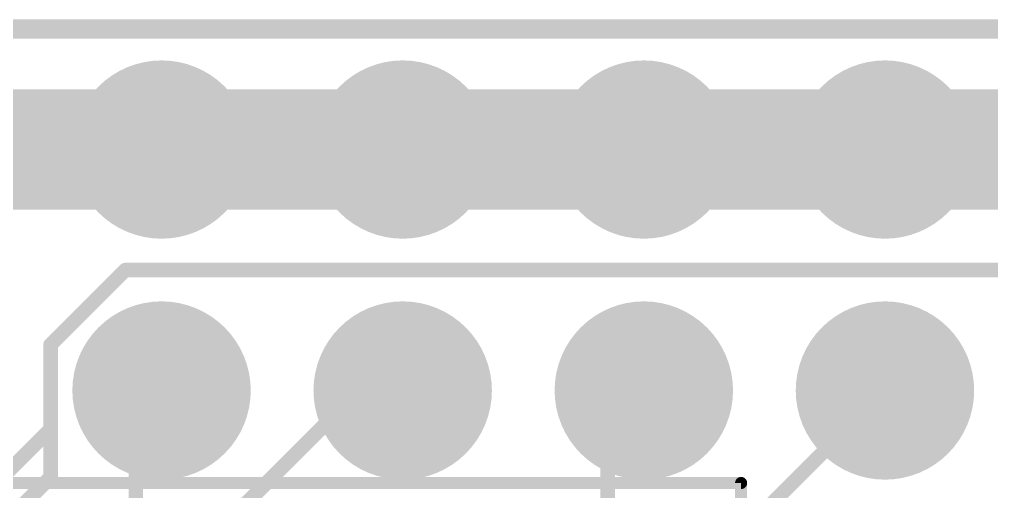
# Model space of a CAD drawing. Extents: x -6.3 to 43.3, y -21.6 to 50.8.
# Drawn here: x 4.85 to 15.09, y 15.44 to 20.42 of the extents above; entities that cross this region are included whole.
import ezdxf

# ---------------------------------------------------------------- set-up
doc = ezdxf.new("R2010")
doc.units = 0
for name, color, linetype in [('1', 12, 'CONTINUOUS'), ('15', 30, 'CONTINUOUS'), ('16', 132, 'CONTINUOUS'), ('17', 110, 'CONTINUOUS'), ('2', 41, 'CONTINUOUS'), ('20', 31, 'CONTINUOUS'), ('21', 41, 'CONTINUOUS'), ('22', 40, 'CONTINUOUS')]:
    doc.layers.add(name, color=color, linetype=linetype)

# ---------------------------------------------------------------- blocks, each defined once
blk = doc.blocks.new('ROUNDP')
at = {"const_width": 0.5}
blk.add_lwpolyline([(0, -0.25, 1), (0, 0.25, 1), (0, -0.25)], format="xyb", dxfattribs=at)

msp = doc.modelspace()

# ---------------------------------------------------------------- linework, layer by layer
at = {"layer": '1', "const_width": 0.1524}
for points in [[(0, 20.32), (43.18, 20.32)], [(5.8674, 17.6784), (5.969, 17.78)], [(5.969, 17.78), (27.305, 17.78)], [(5.1816, 16.994), (5.866, 17.6784)], [(5.866, 17.6784), (5.8674, 17.6784)], [(5.1816, 16.1036), (5.1816, 16.994)], [(12.7, 15.24), (13.97, 16.51)], [(2.794, 13.716), (5.1816, 16.1036)]]:
    msp.add_lwpolyline(points, dxfattribs=at)
at = {"layer": '1', "const_width": 0.0762}
for points in [[(5.969, 17.8181, 1), (5.969, 17.7419)], [(5.9959, 17.7531, 1), (5.9421, 17.8069)], [(5.866, 17.7165, 1), (5.866, 17.6403)], [(5.8405, 17.7053, 1), (5.8943, 17.6515)], [(5.893, 17.6515, 1), (5.8391, 17.7053)], [(5.8674, 17.6403, 1), (5.8674, 17.7165)], [(5.2197, 16.994, 1), (5.1435, 16.994)], [(5.1547, 17.0209, 1), (5.2085, 16.967)], [(13.9969, 16.4831, 1), (13.9431, 16.5369)], [(5.2085, 16.0767, 1), (5.1547, 16.1305)], [(5.1435, 16.1036, 1), (5.2197, 16.1036)]]:
    msp.add_lwpolyline(points, format="xyb", dxfattribs=at)
at = {"layer": '15', "const_width": 0.1524}
msp.add_lwpolyline([(43.18, 20.32), (0, 20.32)], dxfattribs=at)
at = {"layer": '16', "const_width": 0.1524}
for points in [[(0, 20.32), (43.18, 20.32)], [(5.1816, 16.994), (5.9676, 17.78)], [(5.9676, 17.78), (19.4324, 17.78)], [(5.1816, 15.5956), (5.1816, 16.994)], [(6.08, 16.24), (6.35, 16.51)], [(6.58, 14.66), (8.43, 16.51)], [(8.43, 16.51), (8.89, 16.51)], [(11.049, 16.129), (11.43, 16.51)], [(6.08, 13.86), (6.08, 16.24)], [(11.049, 13.937), (11.049, 16.129)], [(4.58, 14.994), (5.1816, 15.5956)]]:
    msp.add_lwpolyline(points, dxfattribs=at)
at = {"layer": '16', "const_width": 0.0762}
for points in [[(5.9676, 17.8181, 1), (5.9676, 17.7419)], [(5.9946, 17.7531, 1), (5.9407, 17.8069)], [(5.2197, 16.994, 1), (5.1435, 16.994)], [(5.1547, 17.0209, 1), (5.2085, 16.967)], [(6.3769, 16.4831, 1), (6.3231, 16.5369)], [(8.43, 16.5481, 1), (8.43, 16.4719)], [(8.4569, 16.4831, 1), (8.4031, 16.5369)], [(8.89, 16.4719, 1), (8.89, 16.5481)], [(11.4569, 16.4831, 1), (11.4031, 16.5369)], [(6.1181, 16.24, 1), (6.0419, 16.24)], [(6.0531, 16.2669, 1), (6.1069, 16.2131)], [(11.0871, 16.129, 1), (11.0109, 16.129)], [(11.0221, 16.1559, 1), (11.0759, 16.1021)], [(5.2085, 15.5687, 1), (5.1547, 15.6225)], [(5.1435, 15.5956, 1), (5.2197, 15.5956)]]:
    msp.add_lwpolyline(points, format="xyb", dxfattribs=at)
at = {"layer": '2', "const_width": 0.1524}
msp.add_lwpolyline([(43.18, 20.32), (0, 20.32)], dxfattribs=at)
at = {"layer": '20', "const_width": 0.2032}
msp.add_lwpolyline([(1.1636, 20.32), (42.0164, 20.32)], dxfattribs=at)
at = {"layer": '21', "const_width": 1.27}
msp.add_lwpolyline([(26.67, 19.05), (0.762, 19.05)], dxfattribs=at)
at = {"layer": '22'}
for points, const_width in [([(26.67, 19.05), (0.762, 19.05)], 1.27), ([(-3.295, 15.535), (12.455, 15.535)], 0.127), ([(12.455, 15.535), (12.455, 4.785)], 0.127)]:
    msp.add_lwpolyline(points, dxfattribs=dict(at, const_width=const_width))
at = {"layer": '22', "const_width": 0.0635}
for points in [[(12.4868, 15.535, 1), (12.4232, 15.535)], [(12.455, 15.5032, 1), (12.455, 15.5668)]]:
    msp.add_lwpolyline(points, format="xyb", dxfattribs=at)

# ---------------------------------------------------------------- block references
at = {"layer": '17'}
for p, xscale, yscale, rotation in [((6.35, 19.05), 1.8796, 1.8796, 90), ((6.35, 19.05), 1.8796, 1.8796, 90), ((8.89, 19.05), 1.8796, 1.8796, 90), ((8.89, 19.05), 1.8796, 1.8796, 90), ((11.43, 19.05), 1.8796, 1.8796, 90), ((11.43, 19.05), 1.8796, 1.8796, 90), ((13.97, 19.05), 1.8796, 1.8796, 90), ((13.97, 19.05), 1.8796, 1.8796, 90), ((6.35, 19.05), 1.524, 1.524, 90), ((6.35, 19.05), 1.524, 1.524, 90), ((8.89, 19.05), 1.524, 1.524, 90), ((8.89, 19.05), 1.524, 1.524, 90), ((11.43, 19.05), 1.524, 1.524, 90), ((11.43, 19.05), 1.524, 1.524, 90), ((13.97, 19.05), 1.524, 1.524, 90), ((13.97, 19.05), 1.524, 1.524, 90), ((6.35, 16.51), 1.8796, 1.8796, 270), ((6.35, 16.51), 1.8796, 1.8796, 270), ((8.89, 16.51), 1.8796, 1.8796, 270), ((8.89, 16.51), 1.8796, 1.8796, 270), ((11.43, 16.51), 1.8796, 1.8796, 270), ((11.43, 16.51), 1.8796, 1.8796, 270), ((13.97, 16.51), 1.8796, 1.8796, 270), ((13.97, 16.51), 1.8796, 1.8796, 270), ((6.35, 16.51), 1.524, 1.524, 270), ((6.35, 16.51), 1.524, 1.524, 270), ((8.89, 16.51), 1.524, 1.524, 270), ((8.89, 16.51), 1.524, 1.524, 270), ((11.43, 16.51), 1.524, 1.524, 270), ((11.43, 16.51), 1.524, 1.524, 270), ((13.97, 16.51), 1.524, 1.524, 270), ((13.97, 16.51), 1.524, 1.524, 270)]:
    msp.add_blockref('ROUNDP', p, dxfattribs=dict(at, xscale=xscale, yscale=yscale, rotation=rotation))

doc.saveas('drawing.dxf')
